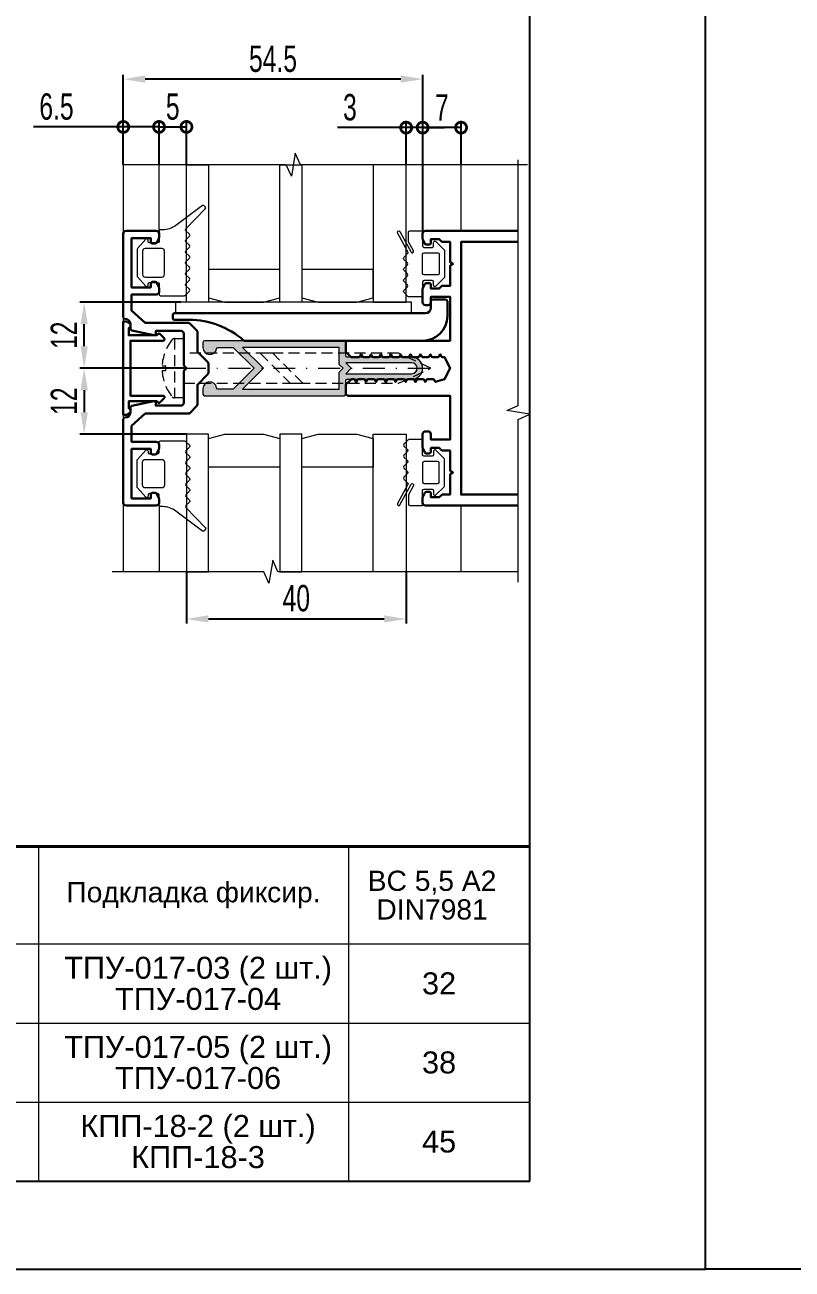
# Model space of a CAD drawing. Extents: x -37 to 8820, y -336 to 478.
# Drawn here: x 7482.6 to 7569.9, y 0 to 141.6 of the extents above; entities that cross this region are included whole.
import ezdxf

# ---------------------------------------------------------------- set-up
doc = ezdxf.new("R2010")
doc.units = 0
doc.header["$LTSCALE"] = 5
doc.linetypes.add('DASHDOT', pattern=[1, 0.5, -0.25, 0, -0.25])
doc.linetypes.add('HIDDEN', pattern=[0.375, 0.25, -0.125])
doc.layers.get('0').update_dxf_attribs({"linetype": 'CONTINUOUS', "lineweight": 30})
doc.layers.get('DEFPOINTS').update_dxf_attribs({"linetype": 'CONTINUOUS'})
for name, color, linetype, lineweight in [('1', 6, 'DASHDOT', 13), ('2', 3, 'HIDDEN', 13), ('3', 1, 'CONTINUOUS', 20), ('Dimentions', 5, 'CONTINUOUS', 15), ('Glass', 5, 'CONTINUOUS', 20), ('Герлен', 7, 'CONTINUOUS', 60), ('Зигзаг', 1, 'CONTINUOUS', 15), ('Конструкции', 252, 'CONTINUOUS', 20), ('Подкладки', 1, 'CONTINUOUS', 20), ('Рамки', 1, 'CONTINUOUS', 15), ('Текстовый', 7, 'CONTINUOUS', 9), ('Уплотнители', 1, 'CONTINUOUS', 20), ('Штриховка', 1, 'CONTINUOUS', 5)]:
    doc.layers.add(name, color=color, linetype=linetype, lineweight=lineweight)
doc.layers.add('Скрытые', color=14, linetype='CONTINUOUS', plot=False)
doc.styles.add('3', font='RUSS.SHX', dxfattribs={"width": 0.7, "height": 3})
doc.styles.add('4', font='RUSS.shx', dxfattribs={"width": 0.7, "height": 3.5})
doc.styles.add('Каталожный', font='arial.ttf', dxfattribs={"height": 2.5})
doc.dimstyles.new('MX1_6', dxfattribs={"dimtxt": 3, "dimasz": 2.5, "dimexe": 0.5, "dimexo": 0, "dimgap": 0.8, "dimtad": 1, "dimlfac": 1.6, "dimdsep": 46, "dimtxsty": '3', "dimcen": 0, "dimclrd": 256, "dimclre": 256, "dimclrt": 256, "dimaunit": 1, "dimadec": 0, "dimazin": 0, "dimtfac": 1, "dimtmove": 0, "dimatfit": 1, "dimfxl": 1, "dimtvp": 1, "dimtolj": 1, "dimtzin": 0, "dimarcsym": 0})

# ---------------------------------------------------------------- blocks, each defined once
blk = doc.blocks.new('_DotSmall')
at = {"color": 0, "linetype": 'ByBlock', "const_width": 0.5}
blk.add_lwpolyline([(-0.0625, 0, 1), (0.0625, 0, 1)], format="xyb", close=True, dxfattribs=at)
blk = doc.blocks.new('*D264')
at = {"layer": 'DEFPOINTS', "color": 0, "linetype": 'Continuous', "transparency": 16777216}
for p in [(7527.82, 129.89), (7525.94, 125.67), (7527.82, 117.82)]:
    blk.add_point(p, dxfattribs=at)
at = {"layer": 'Dimentions', "linetype": 'Continuous', "lineweight": -2, "transparency": 16777216}
for p, q in [((7525.94, 125.67), (7525.94, 130.39)), ((7527.82, 117.82), (7527.82, 130.39)), ((7525.94, 129.89), (7518.14, 129.89)), ((7527.82, 129.89), (7525.94, 129.89)), ((7527.82, 129.89), (7530.32, 129.89))]:
    blk.add_line(p, q, dxfattribs=at)
at = {"layer": 'Dimentions', "linetype": 'Continuous', "lineweight": -2, "transparency": 16777216, "xscale": 2.5, "yscale": 2.5, "zscale": 2.5}
blk.add_blockref('_DotSmall', (7525.94, 129.89), dxfattribs=at)
at = {"layer": 'Dimentions', "linetype": 'Continuous', "lineweight": -2, "transparency": 16777216, "xscale": 2.5, "yscale": 2.5, "zscale": 2.5, "rotation": 180}
blk.add_blockref('_DotSmall', (7527.82, 129.89), dxfattribs=at)
at = {"layer": 'Dimentions', "linetype": 'Continuous', "transparency": 16777216, "insert": (7519.54, 132.19), "char_height": 3, "attachment_point": 5, "style": '3'}
blk.add_mtext('\\A1;3', dxfattribs=at)
blk = doc.blocks.new('*D265')
at = {"layer": 'DEFPOINTS', "color": 0, "linetype": 'Continuous', "transparency": 16777216}
for p in [(7493.75, 135.41), (7493.75, 125.67), (7527.82, 125.67)]:
    blk.add_point(p, dxfattribs=at)
at = {"layer": 'Dimentions', "linetype": 'Continuous', "lineweight": -2, "transparency": 16777216}
for p, q in [((7493.75, 125.67), (7493.75, 135.91)), ((7525.32, 135.41), (7496.25, 135.41)), ((7527.82, 125.67), (7527.82, 135.91))]:
    blk.add_line(p, q, dxfattribs=at)
at = {"layer": 'Dimentions', "linetype": 'Continuous', "transparency": 16777216}
for points in [[(7496.25, 135.83), (7496.25, 134.99), (7493.75, 135.41)], [(7525.32, 135.83), (7525.32, 134.99), (7527.82, 135.41)]]:
    blk.add_solid(points, dxfattribs=at)
at = {"layer": 'Dimentions', "linetype": 'Continuous', "transparency": 16777216, "insert": (7510.79, 137.71), "char_height": 3, "attachment_point": 5, "style": '3'}
blk.add_mtext('\\A1;54.5', dxfattribs=at)
blk = doc.blocks.new('*D266')
at = {"layer": 'DEFPOINTS', "color": 0, "linetype": 'Continuous', "transparency": 16777216}
for p in [(7500.94, 79.36), (7525.94, 79.36), (7525.94, 73.98)]:
    blk.add_point(p, dxfattribs=at)
at = {"layer": 'Dimentions', "linetype": 'Continuous', "lineweight": -2, "transparency": 16777216}
for p, q in [((7500.94, 79.36), (7500.94, 73.48)), ((7525.94, 79.36), (7525.94, 73.48)), ((7503.44, 73.98), (7523.44, 73.98))]:
    blk.add_line(p, q, dxfattribs=at)
at = {"layer": 'Dimentions', "linetype": 'Continuous', "transparency": 16777216}
for points in [[(7503.44, 74.4), (7503.44, 73.57), (7500.94, 73.98)], [(7523.44, 74.4), (7523.44, 73.57), (7525.94, 73.98)]]:
    blk.add_solid(points, dxfattribs=at)
at = {"layer": 'Dimentions', "linetype": 'Continuous', "transparency": 16777216, "insert": (7513.44, 76.33), "char_height": 3, "attachment_point": 5, "style": '3'}
blk.add_mtext('\\A1;40', dxfattribs=at)
blk = doc.blocks.new('*D267')
at = {"layer": 'DEFPOINTS', "color": 0, "linetype": 'Continuous', "transparency": 16777216}
for p in [(7500.94, 129.97), (7497.82, 125.67), (7500.94, 125.67)]:
    blk.add_point(p, dxfattribs=at)
at = {"layer": 'Dimentions', "linetype": 'Continuous', "lineweight": -2, "transparency": 16777216}
for p, q in [((7497.82, 125.67), (7497.82, 130.47)), ((7500.94, 125.67), (7500.94, 130.47)), ((7497.82, 129.97), (7500.94, 129.97))]:
    blk.add_line(p, q, dxfattribs=at)
at = {"layer": 'Dimentions', "linetype": 'Continuous', "lineweight": -2, "transparency": 16777216, "xscale": 2.5, "yscale": 2.5, "zscale": 2.5, "rotation": 180}
blk.add_blockref('_DotSmall', (7497.82, 129.97), dxfattribs=at)
at = {"layer": 'Dimentions', "linetype": 'Continuous', "lineweight": -2, "transparency": 16777216, "xscale": 2.5, "yscale": 2.5, "zscale": 2.5}
blk.add_blockref('_DotSmall', (7500.94, 129.97), dxfattribs=at)
at = {"layer": 'Dimentions', "linetype": 'Continuous', "transparency": 16777216, "insert": (7499.38, 132.27), "char_height": 3, "attachment_point": 5, "style": '3'}
blk.add_mtext('\\A1;5', dxfattribs=at)
blk = doc.blocks.new('*D268')
at = {"layer": 'DEFPOINTS', "color": 0, "linetype": 'Continuous', "transparency": 16777216}
for p in [(7527.82, 129.89), (7527.82, 125.67), (7532.19, 125.67)]:
    blk.add_point(p, dxfattribs=at)
at = {"layer": 'Dimentions', "linetype": 'Continuous', "lineweight": -2, "transparency": 16777216}
for p, q in [((7527.82, 125.67), (7527.82, 130.39)), ((7532.19, 125.67), (7532.19, 130.39)), ((7532.19, 129.89), (7527.82, 129.89))]:
    blk.add_line(p, q, dxfattribs=at)
at = {"layer": 'Dimentions', "linetype": 'Continuous', "lineweight": -2, "transparency": 16777216, "xscale": 2.5, "yscale": 2.5, "zscale": 2.5, "rotation": 180}
blk.add_blockref('_DotSmall', (7527.82, 129.89), dxfattribs=at)
at = {"layer": 'Dimentions', "linetype": 'Continuous', "lineweight": -2, "transparency": 16777216, "xscale": 2.5, "yscale": 2.5, "zscale": 2.5}
blk.add_blockref('_DotSmall', (7532.19, 129.89), dxfattribs=at)
at = {"layer": 'Dimentions', "linetype": 'Continuous', "transparency": 16777216, "insert": (7530, 132.19), "char_height": 3, "attachment_point": 5, "style": '3'}
blk.add_mtext('\\A1;7', dxfattribs=at)
blk = doc.blocks.new('*D269')
at = {"layer": 'DEFPOINTS', "color": 0, "linetype": 'Continuous', "transparency": 16777216}
for p in [(7493.75, 129.97), (7493.75, 126.1), (7497.82, 126.21)]:
    blk.add_point(p, dxfattribs=at)
at = {"layer": 'Dimentions', "linetype": 'Continuous', "lineweight": -2, "transparency": 16777216}
for p, q in [((7493.75, 126.1), (7493.75, 130.47)), ((7497.82, 126.21), (7497.82, 130.47)), ((7493.75, 129.97), (7483.55, 129.97)), ((7497.82, 129.97), (7493.75, 129.97)), ((7497.82, 129.97), (7500.32, 129.97))]:
    blk.add_line(p, q, dxfattribs=at)
at = {"layer": 'Dimentions', "linetype": 'Continuous', "lineweight": -2, "transparency": 16777216, "xscale": 2.5, "yscale": 2.5, "zscale": 2.5}
blk.add_blockref('_DotSmall', (7493.75, 129.97), dxfattribs=at)
at = {"layer": 'Dimentions', "linetype": 'Continuous', "lineweight": -2, "transparency": 16777216, "xscale": 2.5, "yscale": 2.5, "zscale": 2.5, "rotation": 180}
blk.add_blockref('_DotSmall', (7497.82, 129.97), dxfattribs=at)
at = {"layer": 'Dimentions', "linetype": 'Continuous', "transparency": 16777216, "insert": (7486.15, 132.27), "char_height": 3, "attachment_point": 5, "style": '3'}
blk.add_mtext('\\A1;6.5', dxfattribs=at)
blk = doc.blocks.new('KP45571')
at = {"lineweight": -2, "flags": 128}
blk.add_lwpolyline([(6.21, -5.01, -0.414214), (6.21, -5.44), (5.54, -6.11, -0.668179), (5, -5.88), (5, 0), (-5, 0), (-5, -5.88, -0.668179), (-5.54, -6.11), (-6.21, -5.44, -0.414214), (-6.21, -5.01), (-6, -4.8), (-6, 0.3), (-7.3, 0.3), (-7.3, 0.3, -0.414214), (-7.6, 0), (-8, 0), (-8.5, 0.7), (-8.5, 1.3), (8.5, 1.3), (8.5, 0.7), (8, 0), (7.6, 0, -0.414214), (7.3, 0.3), (6, 0.3), (6, -4.8)], format="xyb", close=True, dxfattribs=at)
at = {"layer": '3', "style": '4', "width": 0.7, "flags": 3}
blk.add_attdef('КП45571', (0, 1.3), '', height=3.5, dxfattribs=at)
blk = doc.blocks.new('*D1091')
at = {"layer": 'DEFPOINTS', "color": 0, "transparency": 16777216}
for p in [(7489.3, 110.01), (7500.32, 110.01), (7500.63, 102.51)]:
    blk.add_point(p, dxfattribs=at)
at = {"layer": 'Dimentions', "lineweight": -2, "transparency": 16777216}
for p, q in [((7500.32, 110.01), (7488.8, 110.01)), ((7489.3, 105.01), (7489.3, 107.51)), ((7500.63, 102.51), (7488.8, 102.51))]:
    blk.add_line(p, q, dxfattribs=at)
at = {"layer": 'Dimentions', "transparency": 16777216}
for points in [[(7488.89, 107.51), (7489.72, 107.51), (7489.3, 110.01)], [(7488.89, 105.01), (7489.72, 105.01), (7489.3, 102.51)]]:
    blk.add_solid(points, dxfattribs=at)
at = {"layer": 'Dimentions', "transparency": 16777216, "insert": (7487, 106.26), "char_height": 3, "attachment_point": 5, "rotation": 90, "style": '3'}
blk.add_mtext('\\A1;12', dxfattribs=at)
blk = doc.blocks.new('*D1092')
at = {"layer": 'DEFPOINTS', "color": 0, "transparency": 16777216}
for p in [(7500.63, 102.51), (7489.3, 95.01), (7500.94, 95.01)]:
    blk.add_point(p, dxfattribs=at)
at = {"layer": 'Dimentions', "lineweight": -2, "transparency": 16777216}
for p, q in [((7500.63, 102.51), (7488.8, 102.51)), ((7489.3, 100.01), (7489.3, 97.51)), ((7500.94, 95.01), (7488.8, 95.01))]:
    blk.add_line(p, q, dxfattribs=at)
at = {"layer": 'Dimentions', "transparency": 16777216}
for points in [[(7488.89, 100.01), (7489.72, 100.01), (7489.3, 102.51)], [(7488.89, 97.51), (7489.72, 97.51), (7489.3, 95.01)]]:
    blk.add_solid(points, dxfattribs=at)
at = {"layer": 'Dimentions', "transparency": 16777216, "insert": (7487, 98.76), "char_height": 3, "attachment_point": 5, "rotation": 90, "style": '3'}
blk.add_mtext('\\A1;12', dxfattribs=at)

msp = doc.modelspace()

# ---------------------------------------------------------------- hatches: boundary and pattern name
at = {"layer": 'Штриховка'}
h = msp.add_hatch(color=256, dxfattribs=at)
edge = h.paths.add_edge_path(flags=16)
edge.add_line((7519.692, 102.5119), (7519.067, 101.8869))
edge.add_line((7519.067, 101.8869), (7526.567, 101.8869))
edge.add_arc((7526.567, 102.5119), 0.625, -90, 90)
edge.add_line((7526.567, 103.1369), (7519.067, 103.1369))
edge.add_line((7519.067, 103.1369), (7519.692, 102.5119))
h.paths.add_polyline_path([(7518.317, 102.0726), (7518.7563, 102.5119), (7518.317, 102.9512), (7518.317, 104.8869), (7507.3151, 104.8869), (7509.6901, 102.5119), (7507.3151, 100.1369), (7518.317, 100.1369)], flags=16)
edge = h.paths.add_edge_path()
edge.add_line((7519.067, 99.5744), (7519.067, 101.1056))
edge.add_arc((7519.2232, 101.1056), 0.1562, 90, 180, ccw=False)
edge.add_line((7519.2232, 101.2619), (7523.317, 101.2619))
edge.add_arc((7523.442, 101.3556), 0.1562, 216.869898, 323.130102)
edge.add_line((7523.567, 101.2619), (7526.567, 101.2619))
edge.add_arc((7526.567, 102.5119), 1.25, -90, 90)
edge.add_line((7526.567, 103.7619), (7523.567, 103.7619))
edge.add_arc((7523.442, 103.6681), 0.1562, 36.869898, 143.130102)
edge.add_line((7523.317, 103.7619), (7519.2232, 103.7619))
edge.add_arc((7519.2232, 103.9181), 0.1562, -180, -90, ccw=False)
edge.add_line((7519.067, 103.9181), (7519.067, 105.4494))
edge.add_arc((7518.8795, 105.4494), 0.1875, 0, 90)
edge.add_line((7518.8795, 105.6369), (7503.0045, 105.6369))
edge.add_arc((7503.0045, 105.4494), 0.1875, 90, 180)
edge.add_line((7502.817, 105.4494), (7502.817, 104.8556))
edge.add_arc((7503.5982, 104.8556), 0.7812, 180, 350.718201)
edge.add_arc((7504.5543, 104.6994), 0.1875, 90, 170.718201, ccw=False)
edge.add_line((7504.5543, 104.8869), (7506.2545, 104.8869))
edge.add_line((7506.2545, 104.8869), (7508.6295, 102.5119))
edge.add_line((7508.6295, 102.5119), (7506.2545, 100.1369))
edge.add_line((7506.2545, 100.1369), (7504.5543, 100.1369))
edge.add_arc((7504.5543, 100.3244), 0.1875, -170.718201, -90, ccw=False)
edge.add_arc((7503.5982, 100.1681), 0.7813, 9.281799, 180)
edge.add_line((7502.817, 100.1681), (7502.817, 99.5744))
edge.add_arc((7503.0045, 99.5744), 0.1875, 180, 270)
edge.add_line((7503.0045, 99.3869), (7518.8795, 99.3869))
edge.add_arc((7518.8795, 99.5744), 0.1875, -90, 0)

# ---------------------------------------------------------------- linework, layer by layer
for points in [[(7496.8795, 92.8869, 0.41421356), (7497.067, 92.6994), (7497.3886, 92.6994, 0.28407904), (7497.5563, 92.803), (7497.7972, 93.2848, 0.11643382), (7497.817, 93.3687), (7497.817, 93.8244, 0.41421356), (7497.5045, 94.1369), (7494.692, 94.1369), (7494.692, 95.9494), (7496.2545, 97.3556), (7501.1768, 97.3556, 0.19891237), (7501.3094, 97.4106), (7502.1371, 98.2382, 0.19891237), (7502.192, 98.3708), (7502.192, 100.6369), (7503.3871, 101.832, 0.19891237), (7503.442, 101.9646), (7503.442, 103.0592, 0.19891237), (7503.3871, 103.1918), (7502.192, 104.3869), (7502.192, 106.653, 0.19891237), (7502.1371, 106.7856), (7501.3094, 107.6132, 0.19891237), (7501.1768, 107.6681), (7496.2545, 107.6681), (7494.692, 109.0744), (7494.692, 110.8869), (7497.5045, 110.8869, 0.41421356), (7497.817, 111.1994), (7497.817, 111.6551, 0.11643382), (7497.7972, 111.739), (7497.5563, 112.2207, 0.28407904), (7497.3886, 112.3244), (7497.067, 112.3244, 0.41421356), (7496.8795, 112.1369), (7496.8795, 111.6994), (7494.692, 111.6994), (7494.692, 117.3244), (7496.8795, 117.3244), (7496.8795, 116.8869, 0.41421356), (7497.067, 116.6994), (7497.3886, 116.6994, 0.28407904), (7497.5563, 116.803), (7497.7972, 117.2848, 0.11643382), (7497.817, 117.3687), (7497.817, 117.8244, 0.41421356), (7497.5045, 118.1369), (7494.067, 118.1369, 0.41421356), (7493.7545, 117.8244), (7493.7545, 108.3244, 0.41421356), (7493.942, 108.1369, -0.41421356), (7494.567, 107.5119), (7494.567, 106.9808, 0.35411857), (7494.7155, 106.7974), (7497.2155, 106.266, 0.47697553), (7497.442, 106.4494), (7497.442, 106.7619), (7500.317, 106.7619, -0.41421356), (7500.6295, 106.4494), (7500.6295, 102.9021, 0.19891237), (7500.6844, 102.7695), (7500.942, 102.5119), (7500.6844, 102.2543, 0.19891237), (7500.6295, 102.1217), (7500.6295, 98.5744, -0.41421356), (7500.317, 98.2619), (7497.442, 98.2619), (7497.442, 98.5744, 0.47697553), (7497.2155, 98.7578), (7494.7155, 98.2264, 0.35411857), (7494.567, 98.043), (7494.567, 97.5119, -0.41421356), (7493.942, 96.8869, 0.41421356), (7493.7545, 96.6994), (7493.7545, 87.1994, 0.41421356), (7494.067, 86.8869), (7497.5045, 86.8869, 0.41421356), (7497.817, 87.1994), (7497.817, 87.6551, 0.11643382), (7497.7972, 87.739), (7497.5563, 88.2207, 0.28407904), (7497.3886, 88.3244), (7497.067, 88.3244, 0.41421356), (7496.8795, 88.1369), (7496.8795, 87.6994), (7494.692, 87.6994), (7494.692, 93.3244), (7496.8795, 93.3244)], [(7507.5617, 105.6369, -0.18203679), (7507.438, 105.6835, 0.18203679), (7501.2545, 108.0119), (7499.567, 108.0119, -0.41421356), (7499.3795, 108.1994), (7499.3795, 108.5744, -0.41421356), (7499.567, 108.7619), (7528.1295, 108.7619, 0.41421356), (7528.7545, 109.3869), (7528.7545, 110.1369, -0.41421356), (7528.942, 110.3244), (7530.442, 110.3244, -0.41421356), (7530.6295, 110.1369), (7530.6295, 108.4494, -0.41421356), (7527.817, 105.6369)]]:
    msp.add_lwpolyline(points, format="xyb", close=True)
msp.add_lwpolyline([(7538.6821, 86.8869), (7528.1295, 86.8869, -0.41421356), (7527.817, 87.1994), (7527.817, 87.7801, -0.11643382), (7527.8368, 87.864), (7528.0777, 88.3457, -0.28407904), (7528.2454, 88.4494), (7528.567, 88.4494, -0.41421356), (7528.7545, 88.2619), (7528.7545, 87.8244), (7529.692, 87.8244), (7529.9496, 88.082, -0.19891237), (7530.0821, 88.1369), (7530.942, 88.1369), (7530.942, 90.3648, -0.28407904), (7531.0456, 90.5325), (7531.2545, 90.6369), (7531.0456, 90.7413, -0.28407904), (7530.942, 90.909), (7530.942, 93.1369), (7530.0821, 93.1369, -0.19891237), (7529.9496, 93.1918), (7529.692, 93.4494), (7528.7545, 93.4494), (7528.7545, 93.0119, -0.41421356), (7528.567, 92.8244), (7528.2454, 92.8244, -0.28407904), (7528.0777, 92.928), (7527.8368, 93.4098, -0.11643382), (7527.817, 93.4937), (7527.817, 95.0119, -0.41421356), (7528.1295, 95.3244), (7528.442, 95.3244, -0.41421356), (7528.7545, 95.0119), (7528.7545, 94.3869), (7530.942, 94.3869), (7530.942, 99.3869), (7519.3795, 99.3869, -0.41421356), (7519.067, 99.6994), (7519.067, 100.5592, -0.19891237), (7519.1219, 100.6918), (7519.6371, 101.207, -0.19891237), (7519.7696, 101.2619), (7519.9823, 101.2619, -0.28407904), (7520.15, 101.1582), (7520.2545, 100.9494), (7520.3589, 101.1582, -0.28407904), (7520.5266, 101.2619), (7521.1073, 101.2619, -0.28407904), (7521.275, 101.1582), (7521.3795, 100.9494), (7521.4839, 101.1582, -0.28407904), (7521.6516, 101.2619), (7522.2323, 101.2619, -0.28407904), (7522.4, 101.1582), (7522.5045, 100.9494), (7522.6089, 101.1582, -0.28407904), (7522.7766, 101.2619), (7523.3573, 101.2619, -0.28407904), (7523.525, 101.1582), (7523.6295, 100.9494), (7523.7339, 101.1582, -0.28407904), (7523.9016, 101.2619), (7524.4823, 101.2619, -0.28407904), (7524.65, 101.1582), (7524.7545, 100.9494), (7524.8589, 101.1582, -0.28407904), (7525.0266, 101.2619), (7525.6073, 101.2619, -0.28407904), (7525.775, 101.1582), (7525.8795, 100.9494), (7525.9839, 101.1582, -0.28407904), (7526.1516, 101.2619), (7526.7323, 101.2619, -0.28407904), (7526.9, 101.1582), (7527.0045, 100.9494), (7527.1089, 101.1582, -0.28407904), (7527.2766, 101.2619), (7527.8573, 101.2619, -0.28407904), (7528.025, 101.1582), (7528.1295, 100.9494), (7528.2339, 101.1582, -0.28407904), (7528.4016, 101.2619), (7528.9823, 101.2619, -0.28407904), (7529.15, 101.1582), (7529.2545, 100.9494), (7530.317, 101.2619), (7530.942, 102.5119), (7530.317, 103.7619), (7530.0891, 103.7619, -0.28407904), (7529.9214, 103.8655), (7529.817, 104.0744), (7529.7125, 103.8655, -0.28407904), (7529.5448, 103.7619), (7528.9641, 103.7619, -0.28407904), (7528.7964, 103.8655), (7528.692, 104.0744), (7528.5875, 103.8655, -0.28407904), (7528.4198, 103.7619), (7527.8391, 103.7619, -0.28407904), (7527.6714, 103.8655), (7527.567, 104.0744), (7527.4625, 103.8655, -0.28407904), (7527.2948, 103.7619), (7526.7141, 103.7619, -0.28407904), (7526.5464, 103.8655), (7526.442, 104.0744), (7526.3375, 103.8655, -0.28407904), (7526.1698, 103.7619), (7525.5891, 103.7619, -0.28407904), (7525.4214, 103.8655), (7525.317, 104.0744), (7525.2125, 103.8655, -0.28407904), (7525.0448, 103.7619), (7524.4641, 103.7619, -0.28407904), (7524.2964, 103.8655), (7524.192, 104.0744), (7524.0875, 103.8655, -0.28407904), (7523.9198, 103.7619), (7523.3391, 103.7619, -0.28407904), (7523.1714, 103.8655), (7523.067, 104.0744), (7522.9625, 103.8655, -0.28407904), (7522.7948, 103.7619), (7522.2141, 103.7619, -0.28407904), (7522.0464, 103.8655), (7521.942, 104.0744), (7521.8375, 103.8655, -0.28407904), (7521.6698, 103.7619), (7521.0891, 103.7619, -0.28407904), (7520.9214, 103.8655), (7520.817, 104.0744), (7520.7125, 103.8655, -0.28407904), (7520.5448, 103.7619), (7519.7696, 103.7619, -0.19891237), (7519.6371, 103.8168), (7519.1219, 104.332, -0.19891237), (7519.067, 104.4646), (7519.067, 105.3244, -0.41421356), (7519.3795, 105.6369), (7530.942, 105.6369), (7530.942, 110.6369), (7528.7545, 110.6369), (7528.7545, 110.0119, -0.41421356), (7528.442, 109.6994), (7528.1295, 109.6994, -0.41421356), (7527.817, 110.0119), (7527.817, 111.5301, -0.11643382), (7527.8368, 111.614), (7528.0777, 112.0957, -0.28407904), (7528.2454, 112.1994), (7528.567, 112.1994, -0.41421356), (7528.7545, 112.0119), (7528.7545, 111.5744), (7529.692, 111.5744), (7529.9496, 111.832, -0.19891237), (7530.0821, 111.8869), (7530.942, 111.8869), (7530.942, 114.1148, -0.28407904), (7531.0456, 114.2825), (7531.2545, 114.3869), (7531.0456, 114.4913, -0.28407904), (7530.942, 114.659), (7530.942, 116.8869), (7530.0821, 116.8869, -0.19891237), (7529.9496, 116.9418), (7529.692, 117.1994), (7528.7545, 117.1994), (7528.7545, 116.7619, -0.41421356), (7528.567, 116.5744), (7528.2454, 116.5744, -0.28407904), (7528.0777, 116.678), (7527.8368, 117.1598, -0.11643382), (7527.817, 117.2437), (7527.817, 117.8244, -0.41421356), (7528.1295, 118.1369), (7538.6821, 118.1369)], format="xyb")
msp.add_lwpolyline([(7538.6821, 88.1369), (7532.192, 88.1369), (7532.192, 116.8869), (7538.6821, 116.8869)])
at = {"layer": '1'}
msp.add_line((7500.6295, 102.5119), (7528.7545, 102.5119), dxfattribs=at)
at = {"layer": '2'}
msp.add_line((7499.5734, 105.8869), (7499.5734, 99.1369), dxfattribs=at)
msp.add_lwpolyline([(7498.1666, 102.7575, -0.16184886), (7499.3324, 105.7733, -0.22388754), (7499.5734, 105.8869), (7500.6295, 105.8869), (7500.6295, 99.1369), (7499.5734, 99.1369, -0.22388754), (7499.3324, 99.2505, -0.16184886), (7498.1666, 102.2663), (7498.6043, 102.2663), (7498.6043, 102.7575)], format="xyb", close=True, dxfattribs=at)
for points in [[(7500.6295, 100.7931), (7525.0686, 100.7931), (7528.7545, 102.5119), (7525.0686, 104.2306), (7500.6295, 104.2306)], [(7509.3204, 104.2306), (7512.7579, 100.7931), (7514.1902, 100.7931), (7510.7527, 104.2306)]]:
    msp.add_lwpolyline(points, close=True, dxfattribs=at)
at = {"layer": '3'}
for points in [[(7496.567, 112.1056, -0.41421356), (7496.7232, 112.2619), (7497.6607, 112.2619, -0.41421356), (7497.817, 112.1056), (7497.817, 110.9181, 0.41421356), (7497.9732, 110.7619), (7500.7049, 110.7619, 0.19891237), (7500.7933, 110.7985), (7501.2712, 111.2764, 0.41421356), (7501.2712, 111.4974), (7500.8672, 111.9014, -0.41421356), (7500.8672, 112.1224), (7501.2712, 112.5264, 0.41421356), (7501.2712, 112.7474), (7500.8672, 113.1514, -0.41421356), (7500.8672, 113.3724), (7501.2712, 113.7764, 0.41421356), (7501.2712, 113.9974), (7500.8672, 114.4014, -0.41421356), (7500.8672, 114.6224), (7501.2712, 115.0264, 0.41421356), (7501.2712, 115.2474), (7500.8672, 115.6514, -0.41421356), (7500.8672, 115.8724), (7501.2712, 116.2764, 0.41421356), (7501.2712, 116.4974), (7500.8672, 116.9014, -0.41421356), (7500.8672, 117.1224), (7501.2712, 117.5264, 0.41421356), (7501.2712, 117.7474), (7500.8672, 118.1514, -0.41421356), (7500.8672, 118.3724), (7503.0815, 120.6514, 0.41421356), (7503.0815, 120.8724), (7502.9502, 121.0037, 0.29253821), (7502.7857, 121.0398), (7499.7325, 118.759, -0.16178775), (7498.2363, 118.2619), (7498.0045, 118.2619, 0.41421356), (7497.817, 118.0744), (7497.817, 116.9181, -0.41421356), (7497.6607, 116.7619), (7496.7232, 116.7619, -0.41421356), (7496.567, 116.9181), (7496.567, 117.0744, 0.66858666), (7496.3001, 117.1848), (7495.3626, 116.1201, 0.19861919), (7495.317, 116.0098), (7495.317, 113.014, 0.19861919), (7495.3626, 112.9037), (7496.3001, 111.839, 0.66858666), (7496.567, 111.9494)], [(7495.942, 115.8244), (7495.942, 113.1994, 0.41421356), (7496.2545, 112.8869), (7498.1295, 112.8869, 0.41421356), (7498.442, 113.1994), (7498.442, 115.8244, 0.41421356), (7498.1295, 116.1369), (7496.2545, 116.1369, 0.41421356)], [(7496.567, 92.9181, 0.41421356), (7496.7232, 92.7619), (7497.6607, 92.7619, 0.41421356), (7497.817, 92.9181), (7497.817, 94.1056, -0.41421356), (7497.9732, 94.2619), (7500.7049, 94.2619, -0.19891237), (7500.7933, 94.2253), (7501.2712, 93.7474, -0.41421356), (7501.2712, 93.5264), (7500.8672, 93.1224, 0.41421356), (7500.8672, 92.9014), (7501.2712, 92.4974, -0.41421356), (7501.2712, 92.2764), (7500.8672, 91.8724, 0.41421356), (7500.8672, 91.6514), (7501.2712, 91.2474, -0.41421356), (7501.2712, 91.0264), (7500.8672, 90.6224, 0.41421356), (7500.8672, 90.4014), (7501.2712, 89.9974, -0.41421356), (7501.2712, 89.7764), (7500.8672, 89.3724, 0.41421356), (7500.8672, 89.1514), (7501.2712, 88.7474, -0.41421356), (7501.2712, 88.5264), (7500.8672, 88.1224, 0.41421356), (7500.8672, 87.9014), (7501.2712, 87.4974, -0.41421356), (7501.2712, 87.2764), (7500.8672, 86.8724, 0.41421356), (7500.8672, 86.6514), (7503.0815, 84.3724, -0.41421356), (7503.0815, 84.1514), (7502.9502, 84.0201, -0.29253821), (7502.7857, 83.984), (7499.7325, 86.2648, 0.16178775), (7498.2363, 86.7619), (7498.0045, 86.7619, -0.41421356), (7497.817, 86.9494), (7497.817, 88.1056, 0.41421356), (7497.6607, 88.2619), (7496.7232, 88.2619, 0.41421356), (7496.567, 88.1056), (7496.567, 87.9494, -0.66858666), (7496.3001, 87.839), (7495.3626, 88.9037, -0.19861919), (7495.317, 89.014), (7495.317, 92.0098, -0.19861919), (7495.3626, 92.1201), (7496.3001, 93.1848, -0.66858666), (7496.567, 93.0744)], [(7495.942, 89.1994), (7495.942, 91.8244, -0.41421356), (7496.2545, 92.1369), (7498.1295, 92.1369, -0.41421356), (7498.442, 91.8244), (7498.442, 89.1994, -0.41421356), (7498.1295, 88.8869), (7496.2545, 88.8869, -0.41421356)]]:
    msp.add_lwpolyline(points, format="xyb", close=True, dxfattribs=at)
at = {"layer": 'Glass'}
for points in [[(7503.442, 125.6671), (7503.442, 110.0119), (7500.942, 110.0119), (7500.942, 125.6671)], [(7514.067, 125.6671), (7514.067, 110.0118), (7511.567, 110.0118), (7511.567, 125.6671)], [(7522.192, 125.6671), (7522.192, 110.0118), (7525.942, 110.0118), (7525.942, 125.6671)], [(7511.567, 110.5142), (7511.567, 113.7618), (7503.442, 113.7618), (7503.442, 110.5142), (7505.317, 110.0118), (7509.692, 110.0118)], [(7522.192, 110.5142), (7522.192, 113.7618), (7514.067, 113.7618), (7514.067, 110.5142), (7515.942, 110.0118), (7520.317, 110.0118)], [(7503.442, 79.3567), (7503.442, 95.0119), (7500.942, 95.0119), (7500.942, 79.3567)], [(7511.567, 94.5096), (7511.567, 91.262), (7503.442, 91.262), (7503.442, 94.5096), (7505.317, 95.012), (7509.692, 95.012)], [(7514.067, 79.3567), (7514.067, 95.012), (7511.567, 95.012), (7511.567, 79.3567)], [(7522.192, 94.5096), (7522.192, 91.262), (7514.067, 91.262), (7514.067, 94.5096), (7515.942, 95.012), (7520.317, 95.012)], [(7522.192, 79.3567), (7522.192, 95.012), (7525.942, 95.012), (7525.942, 79.3567)]]:
    msp.add_lwpolyline(points, close=True, dxfattribs=at)
at = {"layer": 'Герлен', "lineweight": 40}
msp.add_line((7375, 48.0868), (7540, 48.0868), dxfattribs=at)
at = {"layer": 'Зигзаг'}
for points in [[(7539.7426, 125.6671), (7513.9048, 125.6671), (7513.324, 126.985), (7512.8884, 124.3723), (7512.3059, 125.6671), (7493.7545, 125.6671)], [(7538.6821, 78.1601), (7538.6821, 96.6851), (7540, 97.2659), (7537.3873, 97.7016), (7538.6821, 98.2841), (7538.6821, 126.2107)], [(7538.6821, 79.3567), (7511.3388, 79.3567), (7510.7579, 80.6746), (7510.3223, 78.0619), (7509.7398, 79.3567), (7492.4738, 79.3567)]]:
    msp.add_lwpolyline(points, dxfattribs=at)
at = {"layer": 'Конструкции'}
for p, q in [((7493.7545, 125.6671), (7493.7545, 79.3567)), ((7497.817, 118.1369), (7497.817, 125.6671)), ((7532.192, 118.1369), (7532.192, 125.6671)), ((7497.817, 86.8869), (7497.817, 79.3567)), ((7532.192, 79.3567), (7532.192, 86.8869))]:
    msp.add_line(p, q, dxfattribs=at)
at = {"layer": 'Подкладки'}
msp.add_lwpolyline([(7499.692, 110.0119), (7499.692, 108.7619), (7526.567, 108.7619), (7526.567, 110.0119)], close=True, dxfattribs=at)
at = {"layer": 'Рамки'}
for p, q in [((7484.104, 48.0868), (7484.104, 10)), ((7519.375, 48.0868), (7519.375, 10)), ((7375, 37), (7540, 37)), ((7375, 28), (7540, 28)), ((7375, 19), (7540, 19)), ((7375, 10), (7540, 10))]:
    msp.add_line(p, q, dxfattribs=at)
at = {"layer": 'Скрытые', "linetype": 'Continuous'}
for points in [[(7560, 297), (7350, 297), (7350, 0), (7560, 0)], [(7560, 297), (7770, 297), (7770, 0), (7560, 0)], [(7540, 10), (7540, 287), (7375, 287), (7375, 10)]]:
    msp.add_lwpolyline(points, close=True, dxfattribs=at)
at = {"layer": 'Уплотнители'}
for points in [[(7526.7778, 115.8677), (7526.2109, 116.9127, -0.12491271), (7526.192, 116.9872), (7526.192, 117.9806, -0.41421356), (7526.3482, 118.1369), (7527.817, 118.1369), (7527.817, 116.4181, 0.41421356), (7527.9732, 116.2619), (7528.9107, 116.2619, 0.41421356), (7529.067, 116.4181), (7529.067, 116.8244, -0.66858666), (7529.3338, 116.9348), (7530.2713, 115.9951, -0.19861919), (7530.317, 115.8848), (7530.317, 112.889, -0.19861919), (7530.2713, 112.7787), (7529.3338, 111.839, -0.66858666), (7529.067, 111.9494), (7529.067, 112.3556, 0.41421356), (7528.9107, 112.5119), (7527.9732, 112.5119, 0.41421356), (7527.817, 112.3556), (7527.817, 110.6369), (7526.2567, 110.6369, -0.19891237), (7526.1462, 110.6827), (7525.6775, 111.1514, -0.41421356), (7525.6775, 111.3724), (7526.0815, 111.7764, 0.41421356), (7526.0815, 111.9974), (7525.6775, 112.4014, -0.41421356), (7525.6775, 112.6224), (7526.0815, 113.0264, 0.41421356), (7526.0815, 113.2474), (7525.6775, 113.6514, -0.41421356), (7525.6775, 113.8724), (7526.0815, 114.2764, 0.41421356), (7526.0815, 114.4974), (7525.6775, 114.9014, -0.41421356), (7525.6775, 115.1224), (7526.1095, 115.5544, 0.33207606), (7526.1364, 115.7394), (7524.9609, 117.9061, -1), (7525.2356, 118.0552), (7526.5032, 115.7186, 1)], [(7529.692, 115.4806), (7529.692, 113.2931, -0.41421356), (7529.5357, 113.1369), (7527.9732, 113.1369, -0.41421356), (7527.817, 113.2931), (7527.817, 115.4806, -0.41421356), (7527.9732, 115.6369), (7529.5357, 115.6369, -0.41421356)], [(7519.067, 99.5744), (7519.067, 101.1056, -0.41421356), (7519.2232, 101.2619), (7523.317, 101.2619, 0.5), (7523.567, 101.2619), (7526.567, 101.2619, 1), (7526.567, 103.7619), (7523.567, 103.7619, 0.5), (7523.317, 103.7619), (7519.2232, 103.7619, -0.41421356), (7519.067, 103.9181), (7519.067, 105.4494, 0.41421356), (7518.8795, 105.6369), (7503.0045, 105.6369, 0.41421356), (7502.817, 105.4494), (7502.817, 104.8556, 0.92211283), (7504.3692, 104.7296, -0.36752318), (7504.5543, 104.8869), (7506.2545, 104.8869), (7508.6295, 102.5119), (7506.2545, 100.1369), (7504.5543, 100.1369, -0.36752318), (7504.3692, 100.2942, 0.92211283), (7502.817, 100.1681), (7502.817, 99.5744, 0.41421356), (7503.0045, 99.3869), (7518.8795, 99.3869, 0.41421356)], [(7519.692, 102.5119), (7519.067, 101.8869), (7526.567, 101.8869, 1), (7526.567, 103.1369), (7519.067, 103.1369), (7519.692, 102.5119)], [(7526.7778, 89.1561), (7526.2109, 88.1111, 0.12491271), (7526.192, 88.0366), (7526.192, 87.0431, 0.41421356), (7526.3482, 86.8869), (7527.817, 86.8869), (7527.817, 88.6056, -0.41421356), (7527.9732, 88.7619), (7528.9107, 88.7619, -0.41421356), (7529.067, 88.6056), (7529.067, 88.1994, 0.66858666), (7529.3338, 88.089), (7530.2713, 89.0287, 0.19861919), (7530.317, 89.139), (7530.317, 92.1348, 0.19861919), (7530.2713, 92.2451), (7529.3338, 93.1848, 0.66858666), (7529.067, 93.0744), (7529.067, 92.6681, -0.41421356), (7528.9107, 92.5119), (7527.9732, 92.5119, -0.41421356), (7527.817, 92.6681), (7527.817, 94.3869), (7526.2567, 94.3869, 0.19891237), (7526.1462, 94.3411), (7525.6775, 93.8724, 0.41421356), (7525.6775, 93.6514), (7526.0815, 93.2474, -0.41421356), (7526.0815, 93.0264), (7525.6775, 92.6224, 0.41421356), (7525.6775, 92.4014), (7526.0815, 91.9974, -0.41421356), (7526.0815, 91.7764), (7525.6775, 91.3724, 0.41421356), (7525.6775, 91.1514), (7526.0815, 90.7474, -0.41421356), (7526.0815, 90.5264), (7525.6775, 90.1224, 0.41421356), (7525.6775, 89.9014), (7526.1095, 89.4694, -0.33207606), (7526.1364, 89.2844), (7524.9609, 87.1177, 1), (7525.2356, 86.9686), (7526.5032, 89.3052, -1)], [(7529.692, 89.5431), (7529.692, 91.7306, 0.41421356), (7529.5357, 91.8869), (7527.9732, 91.8869, 0.41421356), (7527.817, 91.7306), (7527.817, 89.5431, 0.41421356), (7527.9732, 89.3869), (7529.5357, 89.3869, 0.41421356)]]:
    msp.add_lwpolyline(points, format="xyb", close=True, dxfattribs=at)
msp.add_lwpolyline([(7518.317, 102.0726), (7518.7563, 102.5119), (7518.317, 102.9512), (7518.317, 104.8869), (7507.3151, 104.8869), (7509.6901, 102.5119), (7507.3151, 100.1369), (7518.317, 100.1369)], close=True, dxfattribs=at)

# ---------------------------------------------------------------- block references
at = {"xscale": 0.625, "yscale": 0.625, "zscale": 0.625, "rotation": 90.00000000000003}
msp.add_blockref('KP45571', (7494.567, 102.5119), dxfattribs=at)

# ---------------------------------------------------------------- texts
at = {"layer": 'Текстовый', "linetype": 'Continuous', "attachment_point": 5, "line_spacing_factor": 0.85, "style": 'Каталожный'}
for s, insert, char_height, width in [('ВС 5,5 А2\\PDIN7981', (7528.8866, 42.5434), 2.3, 27.25), ('Подкладка фиксир.', (7501.7395, 42.5434), 2.3, 35.271027), ('ТПУ-017-03 (2 шт.)\\PТПУ-017-04', (7502.2626, 32.5), 2.5, 34.224897), ('32', (7529.6875, 32.5), 2.5, 20.625), ('ТПУ-017-05 (2 шт.)\\PТПУ-017-06', (7502.2626, 23.5), 2.5, 34.224897), ('38', (7529.6875, 23.5), 2.5, 20.625), ('КПП-18-2 (2 шт.)\\PКПП-18-3', (7502.2626, 14.5), 2.5, 34.224897), ('45', (7529.6875, 14.5), 2.5, 20.625)]:
    msp.add_mtext(s, dxfattribs=dict(at, insert=insert, char_height=char_height, width=width))

# ---------------------------------------------------------------- dimensions: what is measured, and where the dimension line sits
at = {"layer": 'Dimentions', "linetype": 'Continuous'}
for base, p1, p2, picture, middle in [((7493.7545, 135.4087), (7527.817, 125.6671), (7493.7545, 125.6671), '*D265', (7510.7857, 137.7087)), ((7525.942, 73.983), (7500.942, 79.3567), (7525.942, 79.3567), '*D266', (7513.442, 76.3259))]:
    dim = msp.add_linear_dim(base=base, p1=p1, p2=p2, dimstyle='MX1_6', dxfattribs=at)
    dim.commit()
    dim.dimension.update_dxf_attribs({"geometry": picture, "text_midpoint": middle})
for base, p1, p2, override, picture, middle in [((7493.7545, 129.9691), (7497.817, 126.2109), (7493.7545, 126.0951), {"dimdec": 1, "dimblk1": 'DotSmall', "dimblk2": 'DotSmall', "dimsah": 1}, '*D269', (7486.1545, 132.2691)), ((7500.942, 129.9691), (7497.817, 125.6671), (7500.942, 125.6671), {"dimdec": 0, "dimblk1": 'DotSmall', "dimblk2": 'DotSmall', "dimsah": 1}, '*D267', (7499.3795, 132.2691)), ((7527.817, 129.894), (7532.192, 125.6671), (7527.817, 125.6671), {"dimdec": 0, "dimblk1": 'DotSmall', "dimblk2": 'DotSmall', "dimsah": 1}, '*D268', (7530.0045, 132.194))]:
    dim = msp.add_linear_dim(base=base, p1=p1, p2=p2, dimstyle='MX1_6', override=override, dxfattribs=at)
    dim.commit()
    dim.dimension.update_dxf_attribs({"geometry": picture, "text_midpoint": middle})
dim = msp.add_linear_dim(base=(7527.817, 129.894), p1=(7525.942, 125.6671), p2=(7527.817, 117.8244), dimstyle='MX1_6', override={"dimdec": 0, "dimblk1": 'DotSmall', "dimblk2": 'DotSmall', "dimsah": 1}, dxfattribs=at)
dim.commit()
dim.dimension.update_dxf_attribs({"geometry": '*D264', "text_midpoint": (7519.542, 129.894), "dimtype": 160})
at = {"layer": 'Dimentions'}
for base, p2, angle, picture, middle in [((7489.3019, 110.0119), (7500.317, 110.0119), 90, '*D1091', (7487.0019, 106.2619)), ((7489.3019, 95.0119), (7500.942, 95.0119), 270, '*D1092', (7487.0019, 98.7619))]:
    dim = msp.add_linear_dim(base=base, p1=(7500.6295, 102.5119), p2=p2, angle=angle, dimstyle='MX1_6', dxfattribs=at)
    dim.commit()
    dim.dimension.update_dxf_attribs({"geometry": picture, "text_midpoint": middle})

doc.saveas('drawing.dxf')
